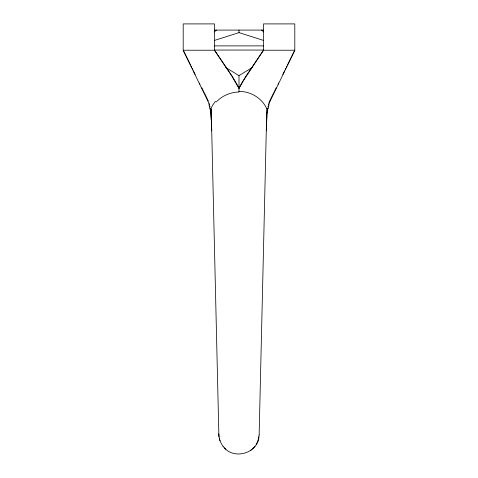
<?xml version="1.0" encoding="UTF-8"?>
<svg xmlns="http://www.w3.org/2000/svg" width="478" height="478" viewBox="0 0 478 478"><rect width="100%" height="100%" fill="white"/><g stroke="black" fill="none" stroke-linecap="round" stroke-linejoin="round"><path stroke-width="0.72" d="M252.282 67.5L239 75.638L239 88.203M259.178 434.944L259.196 433.66M266.521 122.529L266.485 124.806M266.593 122.798L266.975 114.828L267.907 108.404M259.178 433.164L266.796 108.9M266.413 127.65L266.377 130.835L266.832 114.75M259.178 434.92L257.971 440.847L256.136 444.6M258.98 436.862C257.367 453.945 232.798 460.302 223.065 446.285M267.901 107.06L268.068 106.337M268.367 105.142L268.564 104.431M270.213 100.948L294.801 50.226L294.801 23.9L263.492 23.9L263.492 50.226L242.836 81.499L239 88.52L239 91.621M270.297 99.651L270.566 99.03M270.847 98.42L270.99 98.109M271.277 97.5L271.426 97.195M285.235 69.621L285.826 68.408M282.851 74.484L284.637 70.834M287.619 64.763L294.801 50.226L263.492 50.226L245.614 76.659L239.03 87.898M286.424 67.195L287.021 65.976M271.725 96.58L271.874 96.275M278.035 84.224L278.644 83.011M272.179 95.666L272.335 95.367M275.585 89.045L276.2 87.844M272.639 94.758L272.795 94.459M273.105 93.855L273.261 93.557M273.727 92.654L273.876 92.356M274.187 91.752L274.342 91.453M274.653 90.85L274.808 90.551M275.119 89.948L275.274 89.649M254.941 446.279L252.611 448.788M214.198 31.948L216.462 30.09M250.448 450.545L252.103 449.242M214.246 40.487L239.012 32.623L263.766 40.487M214.532 30.09L263.468 30.09M214.401 45.882L263.599 45.882M214.401 50.059L263.599 50.059M225.718 67.5L239 75.638M261.538 30.09L263.802 31.948M225.903 449.242L224.403 447.832M223.065 446.321C220.352 442.688 218.727 438.207 218.805 433.654M232.386 76.659L214.508 50.226L214.508 23.9L183.199 23.9L183.199 50.226L207.787 100.948M232.218 76.755L239 88.52M202.726 89.649L202.881 89.948M203.192 90.551L203.347 90.85M203.658 91.453L203.813 91.752M204.124 92.356L204.273 92.654M204.739 93.557L204.895 93.855M201.8 87.844L202.415 89.045M238.791 87.546L233.144 77.836L214.508 50.226L183.199 50.226L190.381 64.763M205.205 94.459L205.361 94.758M205.665 95.367L205.821 95.666M199.356 83.011L199.965 84.224M206.126 96.275L206.275 96.58M190.979 65.976L191.576 67.195M192.174 68.408L192.765 69.621M193.363 70.834L195.149 74.484M206.574 97.195L206.723 97.5M207.01 98.109L207.153 98.42M207.434 99.03L207.703 99.651M219.42 438.882L220.023 440.841M209.436 104.431L209.633 105.142M209.932 106.337L210.099 107.06M210.093 108.404L211.366 121.065M219.02 436.886L218.805 433.719M211.168 114.75L211.515 124.806M211.587 127.65L211.623 130.835L211.419 123.485M211.509 121.478L211.718 130.769M211.216 109.235L211.401 117.343M211.354 115.27L211.372 115.945M211.413 117.684L211.413 123.139M211.204 108.9L218.822 433.152M239 30.09L239.012 32.623M216.397 101.892A30.162 27.897 -8.4 0 1 239 92.015M239 91.364A30.281 28.584 2.3 0 1 266.849 108.882M208.193 100.547A44.896 40.26 13.3 0 1 208.318 100.858M209.113 103.063A44.896 40.26 13.3 0 1 209.221 103.385M268.779 103.385A44.896 40.26 -13.3 0 1 269.807 100.547M209.006 104.837A49.276 45.852 -32.3 0 1 209.776 108.476M207.882 100.918A44.824 40.965 17 0 1 209.268 104.766M210.35 108.261A55.568 55.568 0 0 1 211.037 113.304M268.224 108.476A49.276 45.852 32.3 0 1 268.995 104.837M268.732 104.766A44.824 40.965 -17 0 1 270.118 100.918M266.963 113.304A55.568 55.568 0 0 1 267.65 108.261M210.852 108.763A30.658 28.919 6.6 0 1 215.596 101.258"/></g></svg>
